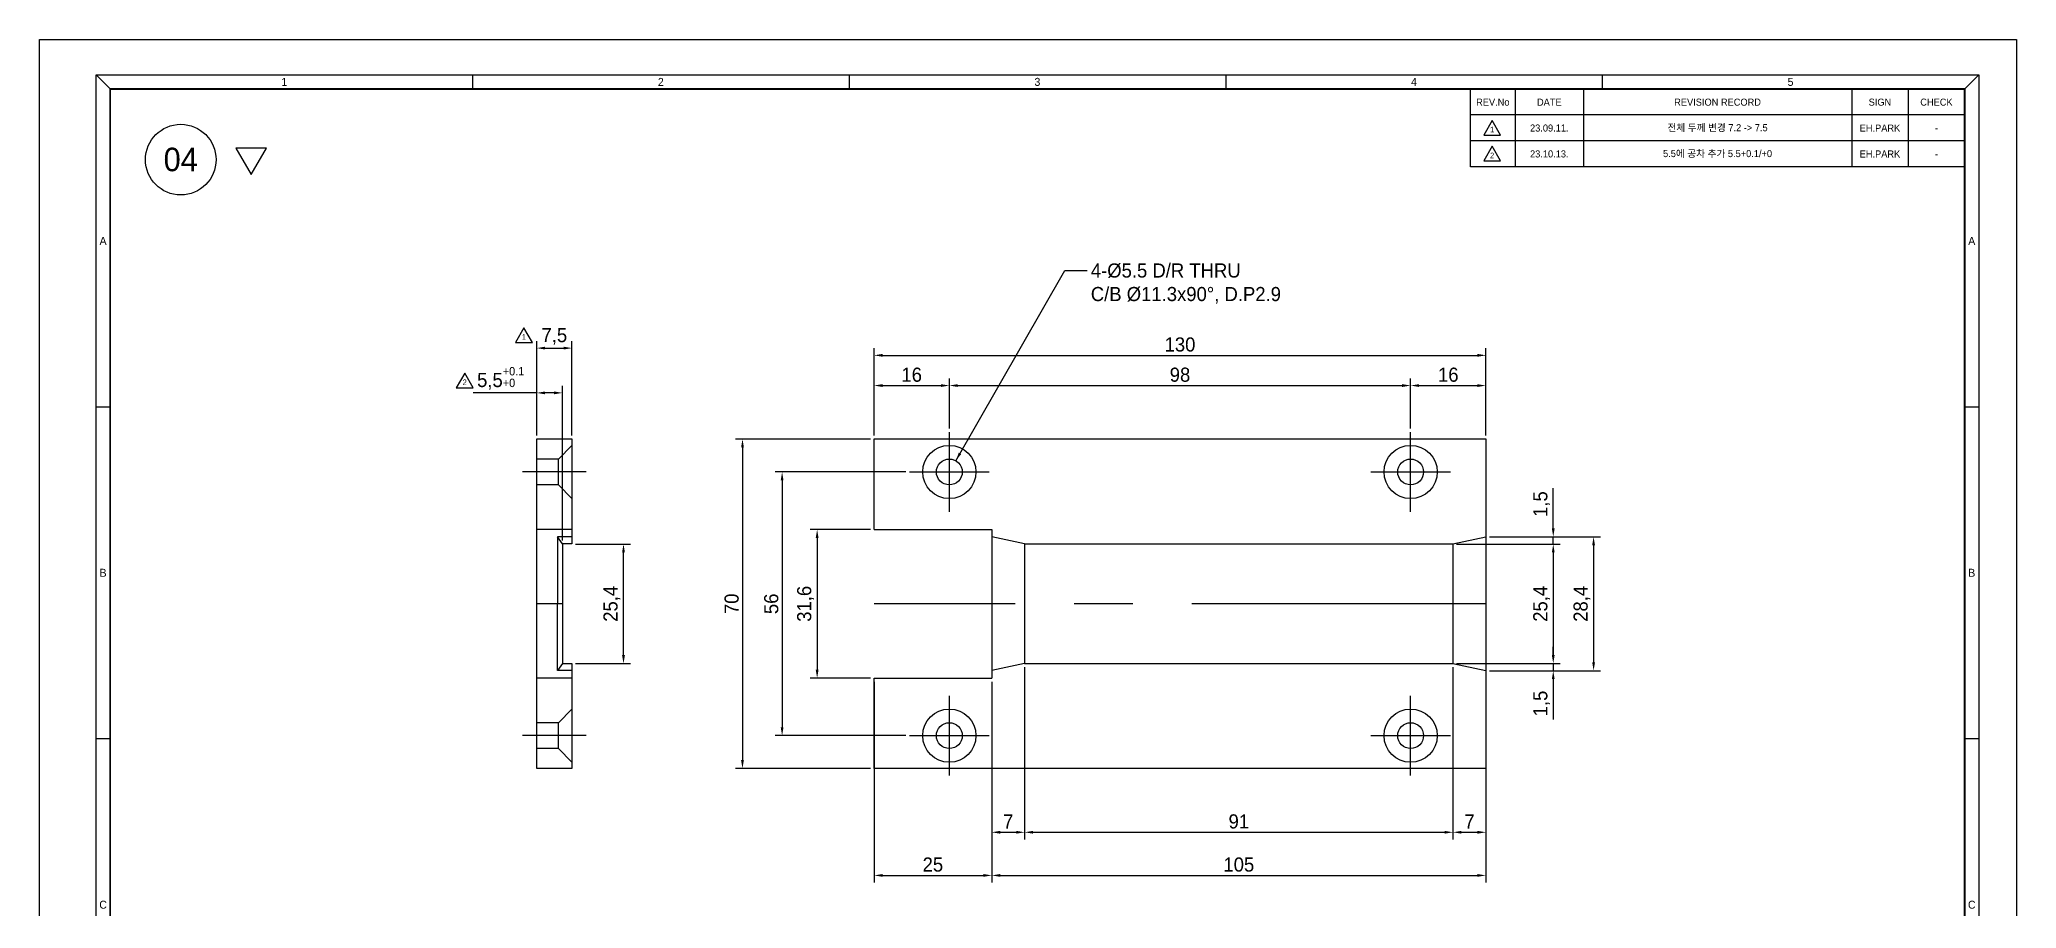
# Model space of a CAD drawing. Header units: inches. Extents: x 0 to 23821, y 0 to 11279.
# Drawn here: x 18864 to 19284, y 2031.6 to 2216.1 of the extents above; entities that cross this region are included whole.
import ezdxf
from ezdxf.enums import TextEntityAlignment as Align

# ---------------------------------------------------------------- set-up
doc = ezdxf.new("R2010")
doc.units = ezdxf.units.IN
doc.header["$LTSCALE"] = 10
doc.header["$MEASUREMENT"] = 0
for name, pattern in [('CENTER', [2, 1.25, -0.25, 0.25, -0.25]), ('HIDDEN', [0.375, 0.25, -0.125]), ('PHANTOM', [2.5, 1.25, -0.25, 0.25, -0.25, 0.25, -0.25])]:
    doc.linetypes.add(name, pattern=pattern)
doc.layers.get('Defpoints').update_dxf_attribs({"color": 8})
for name, color, linetype in [('11', 1, 'CENTER'), ('22', 2, 'HIDDEN'), ('66', 6, 'PHANTOM'), ('CENTER LINE', 1, 'CENTER'), ('HIDDEN LINE', 4, 'HIDDEN'), ('T', 3, 'Continuous'), ('THIN LINE', 3, 'Continuous')]:
    doc.layers.add(name, color=color, linetype=linetype)
doc.styles.add('SCI', font='')
doc.styles.get('SCI').set_extended_font_data('Gulim')
doc.dimstyles.new('SCH', dxfattribs={"dimtxt": 2.5, "dimasz": 2, "dimexe": 1.25, "dimexo": 0.625, "dimtad": 1, "dimdec": 8, "dimtxsty": 'SCI', "dimcen": 2.5, "dimclrd": 4, "dimclre": 4, "dimclrt": 7, "dimadec": 8, "dimazin": 2, "dimtfac": 1, "dimtdec": 8, "dimtmove": 0, "dimatfit": 3, "dimfxl": 1, "dimarcsym": 0})

# ---------------------------------------------------------------- blocks, each defined once
blk = doc.blocks.new('A$C5b8731fd')
for p, q in [((0, 0), (-2.25, -3.9)), ((2.25, -3.9), (0, 0)), ((-2.25, -3.9), (2.25, -3.9))]:
    blk.add_line(p, q)
blk = doc.blocks.new('*U568')
at = {"color": 2}
blk.add_lwpolyline([(0, 0), (1.5, 2.6), (-1.5, 2.6)], close=True, dxfattribs=at)
blk = doc.blocks.new('SECHANG TITLE')
h = blk.add_hatch(color=162)
h.dxf.hatch_style = 1
h.paths.add_polyline_path([(6.08, -25.11), (4.21, -25.11), (4.21, -27.9), (7.94, -27.9)])
h.paths.add_polyline_path([(12.06, -25.11), (10.19, -25.11), (8.33, -27.9), (12.06, -27.9)])
h.paths.add_polyline_path([(12.06, -28.1), (4.21, -28.1), (4.21, -30.89), (12.06, -30.89)])
at = {"color": 3}
for p, q in [((125, 0), (125, -33.6)), ((0, -5.6), (125, -5.6)), ((0, -33.6), (0, -5.6)), ((5.5, -11.2), (5.5, -5.6)), ((44.5, -22.4), (44.5, -5.6)), ((75.5, -11.2), (75.5, -5.6)), ((81, -11.2), (81, -5.6)), ((97.5, -11.2), (97.5, -5.6)), ((0, -11.2), (125, -11.2)), ((23.5, -11.2), (23.5, -22.4)), ((34, -22.4), (34, -11.2)), ((55, -33.6), (55, -11.2)), ((68, -33.6), (68, -11.2)), ((23.5, -16.8), (0, -16.8)), ((23.5, -14.2), (55, -14.2)), ((55, -16.8), (125, -16.8)), ((113.5, -33.6), (113.5, -16.8)), ((118.5, -22.4), (125, -16.8)), ((118.5, -33.6), (118.5, -16.8)), ((23.5, -18.3), (55, -18.3)), ((0, -22.4), (125, -22.4)), ((118.5, -28), (125, -22.4)), ((55, -28), (125, -28)), ((0, -33.6), (125, -33.6))]:
    blk.add_line(p, q, dxfattribs=at)
for p, q in [((4, -28), (4, -24.9)), ((4, -24.9), (6.19, -24.9)), ((4.21, -27.9), (4.21, -25.11)), ((4.21, -25.11), (6.08, -25.11)), ((6.08, -25.11), (7.94, -27.9)), ((6.19, -24.9), (8.13, -27.81)), ((10.08, -24.9), (8.13, -27.81)), ((10.19, -25.11), (8.33, -27.9)), ((10.08, -24.9), (12.27, -24.9)), ((10.19, -25.11), (12.06, -25.11)), ((12.06, -25.11), (12.06, -27.9)), ((12.27, -24.9), (12.27, -28)), ((4, -28), (4, -31.1)), ((7.94, -27.9), (4.21, -27.9)), ((12.06, -28.1), (4.21, -28.1)), ((4.21, -28.1), (4.21, -30.89)), ((12.06, -27.9), (8.33, -27.9)), ((12.06, -30.89), (12.06, -28.1)), ((12.27, -31.1), (12.27, -28)), ((4, -31.1), (12.27, -31.1)), ((4.21, -30.89), (12.06, -30.89))]:
    blk.add_line(p, q)
at = {"attachment_point": 5, "style": 'SCI'}
for s, insert, char_height, width in [('ITEM', (2.75, -8.4), 1.5, 5.5), ('DESCRIPTION', (25, -8.4), 1.5, 39), ('SPECIFICATION', (60, -8.4), 1.5, 31), ("Q'TY", (78.25, -8.4), 1.5, 5.5), ('MATERIAL', (89.25, -8.4), 1.5, 16.5), ('FINISH / REMARK', (111.25, -8.4), 1.5, 27.5), (' CUSTOMER', (11.75, -12.6), 1, 23.5), ('DESIGN', (28.75, -12.7), 1, 10.5), ('CHECK', (39.25, -12.7), 1, 10.5), ('APPROVE', (49.75, -12.7), 1, 10.5), ('TITLE', (61.5, -14), 1.5, 13), (' PROJECT No.', (11.75, -18.2), 1, 23.5), ('SUB SCRIPE', (61.5, -19.6), 1.5, 13), (' PAGE', (116, -19.6), 1, 5), ('{\\fGulim|b1|i0|c129|p50;\\T1.45;세창 인터내쇼날(주)}', (33.63, -26.75), 2.5, 38.7333), ('DWG No.', (61.5, -25.2), 1.5, 13), ('SCALE', (116, -25.2), 1, 5), ('{\\fGulim|b1|i0|c129|p50;\\T1.05;SECHANG INTERNATIONAL CO., LTD.}', (33.63, -29.85), 1.5, 38.7333), ('REF No.', (61.5, -30.8), 1.5, 13), ('REV', (116, -30.8), 1, 5)]:
    blk.add_mtext(s, dxfattribs=dict(at, insert=insert, char_height=char_height, width=width))
blk = doc.blocks.new('SECHANG REV')
at = {"color": 7}
blk.add_line((-52.5, 0), (-52.5, 5.5), dxfattribs=at)
at = {"color": 3}
for p, q in [((-43, 5.5), (-43, 0)), ((-28.5, 5.5), (-28.5, 0)), ((28.5, 5.5), (28.5, 0)), ((40.5, 5.5), (40.5, 0)), ((52.5, 5.5), (52.5, 0))]:
    blk.add_line(p, q, dxfattribs=at)
blk.add_line((52.5, 0), (-52.5, 0))
blk = doc.blocks.new('SECHANG A3')
at = {"color": 2}
for p, q in [((-198, 289.5), (-195, 286.5)), ((-118, 289.5), (-118, 286.5)), ((-38, 289.5), (-38, 286.5)), ((42, 289.5), (42, 286.5)), ((122, 289.5), (122, 286.5)), ((202, 289.5), (199, 286.5)), ((-195, 10.5), (-198, 7.5)), ((-118, 10.5), (-118, 7.5)), ((-38, 10.5), (-38, 7.5)), ((42, 10.5), (42, 7.5)), ((122, 10.5), (122, 7.5)), ((199, 10.5), (202, 7.5))]:
    blk.add_line(p, q, dxfattribs=at)
at = {"color": 3}
blk.add_line((94, 286.5), (199, 286.5), dxfattribs=at)
for p, q in [((-198, 219), (-195, 219)), ((199, 219), (202, 219)), ((-195, 148.5), (-198, 148.5)), ((202, 148.5), (199, 148.5)), ((-195, 78), (-198, 78)), ((202, 78), (199, 78)), ((202, 15.5), (205, 15.5))]:
    blk.add_line(p, q)
at = {"color": 1}
blk.add_lwpolyline([(-210, 297), (210, 297), (210, 0), (-210, 0)], close=True, dxfattribs=at)
at = {"color": 2}
blk.add_lwpolyline([(-198, 289.5), (202, 289.5), (202, 7.5), (-198, 7.5)], close=True, dxfattribs=at)
at = {"const_width": 0.4}
blk.add_lwpolyline([(-195, 286.5), (199, 286.5), (199, 10.5), (-195, 10.5)], close=True, dxfattribs=at)
at = {"layer": '11', "ltscale": 5}
blk.add_line((202, 11.5), (205, 11.5), dxfattribs=at)
at = {"layer": '22', "ltscale": 5}
blk.add_line((202, 13.5), (205, 13.5), dxfattribs=at)
at = {"layer": '66', "ltscale": 3}
blk.add_line((202, 9.5), (205, 9.5), dxfattribs=at)
at = {"layer": 'T'}
blk.add_line((202, 7.5), (205, 7.5), dxfattribs=at)
for name, p in [('SECHANG REV', (146.5, 281)), ('SECHANG TITLE', (74, 44.1))]:
    blk.add_blockref(name, p)
at = {"linetype": 'Continuous', "style": 'SCI'}
blk.add_text('PLOT DATE : 2023/5/31/ 3:50 오후', height=1.92, dxfattribs=at).set_placement((201.86, 4.16), align=Align.RIGHT)
at = {"color": 2, "style": 'SCI'}
for s, insert, char_height, width, attachment_point in [('1', (-158, 288), 1.7, 80, 5), ('2', (-78, 288), 1.7, 80, 5), ('3', (2, 288), 1.7, 80, 5), ('4', (82, 288), 1.7, 80, 5), ('5', (162, 288), 1.7, 80, 5), ('A', (-196.5, 254.25), 1.7, 3, 5), ('A', (200.5, 254.25), 1.7, 3, 5), ('B', (-196.5, 183.75), 1.7, 3, 5), ('B', (200.5, 183.75), 1.7, 3, 5), ('C', (-196.5, 113.25), 1.7, 3, 5), ('C', (200.5, 113.25), 1.7, 3, 5), ('D', (-196.5, 42.75), 1.7, 3, 5), ('D', (200.5, 42.75), 1.7, 3, 5), ('1. 일반 기계 가공 공차 : ±0.1\\P2. 지정하지 않은 C0.5\\P3. 지정하지 않은 R0.5', (14.98, 27.07), 3, 83.5818, 4), ('TIMING BELT CONVEYOR', (164.75, 30.1), 1.7, 45.5, 5), ('2025.04.03', (102.75, 23.75), 1.5, 10.5, 5), ('\\pi1.42726;1', (195.75, 23.1), 1.5, 3.25, 4), ('1', (-158, 9), 1.7, 80, 5), ('2', (-78, 9), 1.7, 80, 5), ('3', (2, 9), 1.7, 80, 5), ('4', (82, 9), 1.7, 80, 5), ('5', (162, 9), 1.7, 80, 5)]:
    blk.add_mtext(s, dxfattribs=dict(at, insert=insert, char_height=char_height, width=width, attachment_point=attachment_point))
at = {"char_height": 1.5, "attachment_point": 5, "style": 'SCI'}
for s, insert, width in [('REV.No', (98.75, 283.7), 9.5), ('DATE', (110.75, 283.7), 14.5), ('REVISION RECORD', (146.5, 283.7), 57), ('SIGN', (181, 283.7), 12), ('CHECK', (193, 283.7), 12)]:
    blk.add_mtext(s, dxfattribs=dict(at, insert=insert, width=width))
at = {"color": 3, "insert": (-198, 5), "char_height": 1.5, "width": 400.0238, "attachment_point": 4, "style": 'SCI'}
blk.add_mtext('{\\fArial|b0|i1|c0|p34;THIS DRAWING CONTAINS CONFIDENTIAL INFORMATION PROPRIETARY TO SECHANG INTERNATIONAL Co., Ltd.   IT MUST NOT BE REPRODUCED OR DISCLOSED TO OTHERS OR USED IN  ANY OTHER WAY IN WHOLE OR PART EXCEPT AN AUTHORIZED IN WRITING BY SECHANG INTERNATIONAL Co., Ltd.  }', dxfattribs=at)
blk = doc.blocks.new('MDCSM5', base_point=(1500.64, -238.95))
at = {"color": 7, "linetype": 'Continuous'}
for radius in [5.65, 2.75]:
    blk.add_circle((1500.64, -238.95), radius, dxfattribs=at)
at = {"layer": 'CENTER LINE', "ltscale": 2.5425}
for p, q in [((1500.64, -247.43), (1500.64, -230.48)), ((1492.16, -238.95), (1509.11, -238.95))]:
    blk.add_line(p, q, dxfattribs=at)
blk = doc.blocks.new('V1A$C1EC0666B')
for p, q in [((-32, 15.8), (-7, 15.8)), ((-7, 15.8), (-7, -15.8)), ((0, 12.7), (-7, 14.2)), ((0, 12.7), (91, 12.7)), ((0, 12.7), (0, -12.7)), ((91, 12.7), (98, 14.2)), ((91, 12.7), (91, -12.7)), ((-32, -15.8), (-7, -15.8)), ((0, -12.7), (-7, -14.2)), ((0, -12.7), (91, -12.7)), ((91, -12.7), (98, -14.2))]:
    blk.add_line(p, q)
blk.add_lwpolyline([(-32, 15.8), (-32, 35), (98, 35), (98, -35), (-32, -35), (-32, -15.8)])
at = {"layer": 'CENTER LINE', "ltscale": 5}
blk.add_line((98, 0), (-32, 0), dxfattribs=at)
for p in [(-16, 28), (82, 28), (-16, -28), (82, -28)]:
    blk.add_blockref('MDCSM5', p)
blk = doc.blocks.new('*D844')
at = {"color": 4, "lineweight": -2, "transparency": 16777216}
for p, q in [((19048.06, 2124.28), (19020.26, 2124.28)), ((19021.76, 2122.48), (19021.76, 2070.08)), ((19048.06, 2068.28), (19020.26, 2068.28))]:
    blk.add_line(p, q, dxfattribs=at)
at = {"color": 4, "transparency": 16777216}
for points in [[(19021.46, 2122.48), (19022.06, 2122.48), (19021.76, 2124.28)], [(19021.46, 2070.08), (19022.06, 2070.08), (19021.76, 2068.28)]]:
    blk.add_solid(points, dxfattribs=at)
at = {"layer": 'Defpoints', "color": 0, "transparency": 16777216}
for p in [(19048.81, 2124.28), (19021.76, 2068.28), (19048.81, 2068.28)]:
    blk.add_point(p, dxfattribs=at)
at = {"color": 7, "transparency": 16777216, "insert": (19019.47, 2096.28), "char_height": 3, "attachment_point": 5, "rotation": 90, "style": 'SCI'}
blk.add_mtext('56', dxfattribs=at)
blk = doc.blocks.new('*D845')
at = {"color": 4, "lineweight": -2, "transparency": 16777216}
for p, q in [((19040.54, 2112.08), (19027.7, 2112.08)), ((19029.2, 2110.28), (19029.2, 2082.28)), ((19040.54, 2080.48), (19027.7, 2080.48))]:
    blk.add_line(p, q, dxfattribs=at)
at = {"color": 4, "transparency": 16777216}
for points in [[(19028.9, 2110.28), (19029.5, 2110.28), (19029.2, 2112.08)], [(19028.9, 2082.28), (19029.5, 2082.28), (19029.2, 2080.48)]]:
    blk.add_solid(points, dxfattribs=at)
at = {"layer": 'Defpoints', "color": 0, "transparency": 16777216}
for p in [(19041.29, 2112.08), (19029.2, 2080.48), (19041.29, 2080.48)]:
    blk.add_point(p, dxfattribs=at)
at = {"color": 7, "transparency": 16777216, "insert": (19026.73, 2096.28), "char_height": 3, "attachment_point": 5, "rotation": 90, "style": 'SCI'}
blk.add_mtext('31,6', dxfattribs=at)
blk = doc.blocks.new('*D846')
at = {"color": 4, "lineweight": -2, "transparency": 16777216}
for p, q in [((19040.54, 2131.28), (19011.84, 2131.28)), ((19013.34, 2129.48), (19013.34, 2063.08)), ((19040.54, 2061.28), (19011.84, 2061.28))]:
    blk.add_line(p, q, dxfattribs=at)
at = {"color": 4, "transparency": 16777216}
for points in [[(19013.04, 2129.48), (19013.64, 2129.48), (19013.34, 2131.28)], [(19013.04, 2063.08), (19013.64, 2063.08), (19013.34, 2061.28)]]:
    blk.add_solid(points, dxfattribs=at)
at = {"layer": 'Defpoints', "color": 0, "transparency": 16777216}
for p in [(19041.29, 2131.28), (19013.34, 2061.28), (19041.29, 2061.28)]:
    blk.add_point(p, dxfattribs=at)
at = {"color": 7, "transparency": 16777216, "insert": (19011.05, 2096.28), "char_height": 3, "attachment_point": 5, "rotation": 90, "style": 'SCI'}
blk.add_mtext('70', dxfattribs=at)
blk = doc.blocks.new('*D847')
at = {"color": 4, "lineweight": -2, "transparency": 16777216}
for p, q in [((19041.29, 2079.73), (19041.29, 2037.1)), ((19066.29, 2079.73), (19066.29, 2037.1)), ((19043.09, 2038.6), (19064.49, 2038.6))]:
    blk.add_line(p, q, dxfattribs=at)
at = {"color": 4, "transparency": 16777216}
for points in [[(19043.09, 2038.9), (19043.09, 2038.3), (19041.29, 2038.6)], [(19064.49, 2038.9), (19064.49, 2038.3), (19066.29, 2038.6)]]:
    blk.add_solid(points, dxfattribs=at)
at = {"layer": 'Defpoints', "color": 0, "transparency": 16777216}
for p in [(19041.29, 2080.48), (19066.29, 2080.48), (19066.29, 2038.6)]:
    blk.add_point(p, dxfattribs=at)
at = {"color": 7, "transparency": 16777216, "insert": (19053.79, 2040.89), "char_height": 3, "attachment_point": 5, "style": 'SCI'}
blk.add_mtext('25', dxfattribs=at)
blk = doc.blocks.new('*D848')
at = {"color": 4, "lineweight": -2, "transparency": 16777216}
for p, q in [((19066.29, 2079.73), (19066.29, 2037.1)), ((19171.29, 2060.53), (19171.29, 2037.1)), ((19068.09, 2038.6), (19169.49, 2038.6))]:
    blk.add_line(p, q, dxfattribs=at)
at = {"color": 4, "transparency": 16777216}
for points in [[(19068.09, 2038.9), (19068.09, 2038.3), (19066.29, 2038.6)], [(19169.49, 2038.9), (19169.49, 2038.3), (19171.29, 2038.6)]]:
    blk.add_solid(points, dxfattribs=at)
at = {"layer": 'Defpoints', "color": 0, "transparency": 16777216}
for p in [(19066.29, 2080.48), (19171.29, 2061.28), (19171.29, 2038.6)]:
    blk.add_point(p, dxfattribs=at)
at = {"color": 7, "transparency": 16777216, "insert": (19118.79, 2040.89), "char_height": 3, "attachment_point": 5, "style": 'SCI'}
blk.add_mtext('105', dxfattribs=at)
blk = doc.blocks.new('*D849')
at = {"color": 4, "lineweight": -2, "transparency": 16777216}
for p, q in [((19066.29, 2079.73), (19066.29, 2046.26)), ((19073.29, 2082.83), (19073.29, 2046.26)), ((19068.09, 2047.76), (19071.49, 2047.76))]:
    blk.add_line(p, q, dxfattribs=at)
at = {"color": 4, "transparency": 16777216}
for points in [[(19068.09, 2048.06), (19068.09, 2047.46), (19066.29, 2047.76)], [(19071.49, 2048.06), (19071.49, 2047.46), (19073.29, 2047.76)]]:
    blk.add_solid(points, dxfattribs=at)
at = {"layer": 'Defpoints', "color": 0, "transparency": 16777216}
for p in [(19073.29, 2083.58), (19066.29, 2080.48), (19073.29, 2047.76)]:
    blk.add_point(p, dxfattribs=at)
at = {"color": 7, "transparency": 16777216, "insert": (19069.79, 2050.05), "char_height": 3, "attachment_point": 5, "style": 'SCI'}
blk.add_mtext('7', dxfattribs=at)
blk = doc.blocks.new('*D850')
at = {"color": 4, "lineweight": -2, "transparency": 16777216}
for p, q in [((19073.29, 2082.83), (19073.29, 2046.26)), ((19164.29, 2082.83), (19164.29, 2046.26)), ((19075.09, 2047.76), (19162.49, 2047.76))]:
    blk.add_line(p, q, dxfattribs=at)
at = {"color": 4, "transparency": 16777216}
for points in [[(19075.09, 2048.06), (19075.09, 2047.46), (19073.29, 2047.76)], [(19162.49, 2048.06), (19162.49, 2047.46), (19164.29, 2047.76)]]:
    blk.add_solid(points, dxfattribs=at)
at = {"layer": 'Defpoints', "color": 0, "transparency": 16777216}
for p in [(19073.29, 2083.58), (19164.29, 2083.58), (19164.29, 2047.76)]:
    blk.add_point(p, dxfattribs=at)
at = {"color": 7, "transparency": 16777216, "insert": (19118.79, 2050.05), "char_height": 3, "attachment_point": 5, "style": 'SCI'}
blk.add_mtext('91', dxfattribs=at)
blk = doc.blocks.new('*D851')
at = {"color": 4, "lineweight": -2, "transparency": 16777216}
for p, q in [((19164.29, 2082.83), (19164.29, 2046.26)), ((19171.29, 2081.33), (19171.29, 2046.26)), ((19166.09, 2047.76), (19169.49, 2047.76))]:
    blk.add_line(p, q, dxfattribs=at)
at = {"color": 4, "transparency": 16777216}
for points in [[(19166.09, 2048.06), (19166.09, 2047.46), (19164.29, 2047.76)], [(19169.49, 2048.06), (19169.49, 2047.46), (19171.29, 2047.76)]]:
    blk.add_solid(points, dxfattribs=at)
at = {"layer": 'Defpoints', "color": 0, "transparency": 16777216}
for p in [(19164.29, 2083.58), (19171.29, 2082.08), (19171.29, 2047.76)]:
    blk.add_point(p, dxfattribs=at)
at = {"color": 7, "transparency": 16777216, "insert": (19167.79, 2050.05), "char_height": 3, "attachment_point": 5, "style": 'SCI'}
blk.add_mtext('7', dxfattribs=at)
blk = doc.blocks.new('*D852')
at = {"color": 4, "lineweight": -2, "transparency": 16777216}
for p, q in [((19165.04, 2108.98), (19187.09, 2108.98)), ((19185.59, 2107.18), (19185.59, 2085.38)), ((19165.04, 2083.58), (19187.09, 2083.58))]:
    blk.add_line(p, q, dxfattribs=at)
at = {"color": 4, "transparency": 16777216}
for points in [[(19185.29, 2107.18), (19185.89, 2107.18), (19185.59, 2108.98)], [(19185.29, 2085.38), (19185.89, 2085.38), (19185.59, 2083.58)]]:
    blk.add_solid(points, dxfattribs=at)
at = {"layer": 'Defpoints', "color": 0, "transparency": 16777216}
for p in [(19164.29, 2108.98), (19164.29, 2083.58), (19185.59, 2083.58)]:
    blk.add_point(p, dxfattribs=at)
at = {"color": 7, "transparency": 16777216, "insert": (19183.12, 2096.28), "char_height": 3, "attachment_point": 5, "rotation": 90, "style": 'SCI'}
blk.add_mtext('25,4', dxfattribs=at)
blk = doc.blocks.new('*D853')
at = {"color": 4, "lineweight": -2, "transparency": 16777216}
for p, q in [((19172.04, 2110.48), (19195.66, 2110.48)), ((19194.16, 2108.68), (19194.16, 2083.88)), ((19172.04, 2082.08), (19195.66, 2082.08))]:
    blk.add_line(p, q, dxfattribs=at)
at = {"color": 4, "transparency": 16777216}
for points in [[(19193.86, 2108.68), (19194.46, 2108.68), (19194.16, 2110.48)], [(19193.86, 2083.88), (19194.46, 2083.88), (19194.16, 2082.08)]]:
    blk.add_solid(points, dxfattribs=at)
at = {"layer": 'Defpoints', "color": 0, "transparency": 16777216}
for p in [(19171.29, 2110.48), (19171.29, 2082.08), (19194.16, 2082.08)]:
    blk.add_point(p, dxfattribs=at)
at = {"color": 7, "transparency": 16777216, "insert": (19191.68, 2096.28), "char_height": 3, "attachment_point": 5, "rotation": 90, "style": 'SCI'}
blk.add_mtext('28,4', dxfattribs=at)
blk = doc.blocks.new('*D854')
at = {"color": 4, "lineweight": -2, "transparency": 16777216}
for p, q in [((19185.59, 2112.28), (19185.59, 2120.83)), ((19165.04, 2108.98), (19187.09, 2108.98)), ((19172.04, 2110.48), (19187.09, 2110.48)), ((19185.59, 2108.98), (19185.59, 2110.48)), ((19185.59, 2107.18), (19185.59, 2105.38))]:
    blk.add_line(p, q, dxfattribs=at)
at = {"color": 4, "transparency": 16777216}
for points in [[(19185.29, 2112.28), (19185.89, 2112.28), (19185.59, 2110.48)], [(19185.29, 2107.18), (19185.89, 2107.18), (19185.59, 2108.98)]]:
    blk.add_solid(points, dxfattribs=at)
at = {"layer": 'Defpoints', "color": 0, "transparency": 16777216}
for p in [(19164.29, 2108.98), (19171.29, 2110.48), (19185.59, 2110.48)]:
    blk.add_point(p, dxfattribs=at)
at = {"color": 7, "transparency": 16777216, "insert": (19183.12, 2117.46), "char_height": 3, "attachment_point": 5, "rotation": 90, "style": 'SCI'}
blk.add_mtext('1,5', dxfattribs=at)
blk = doc.blocks.new('*D855')
at = {"color": 4, "lineweight": -2, "transparency": 16777216}
for p, q in [((19165.04, 2083.58), (19187.09, 2083.58)), ((19185.59, 2085.38), (19185.59, 2087.18)), ((19185.59, 2083.58), (19185.59, 2082.08)), ((19172.04, 2082.08), (19187.09, 2082.08)), ((19185.59, 2080.28), (19185.59, 2071.74))]:
    blk.add_line(p, q, dxfattribs=at)
at = {"color": 4, "transparency": 16777216}
for points in [[(19185.29, 2085.38), (19185.89, 2085.38), (19185.59, 2083.58)], [(19185.29, 2080.28), (19185.89, 2080.28), (19185.59, 2082.08)]]:
    blk.add_solid(points, dxfattribs=at)
at = {"layer": 'Defpoints', "color": 0, "transparency": 16777216}
for p in [(19164.29, 2083.58), (19171.29, 2082.08), (19185.59, 2082.08)]:
    blk.add_point(p, dxfattribs=at)
at = {"color": 7, "transparency": 16777216, "insert": (19183.12, 2075.11), "char_height": 3, "attachment_point": 5, "rotation": 90, "style": 'SCI'}
blk.add_mtext('1,5', dxfattribs=at)
blk = doc.blocks.new('*D856')
at = {"color": 4, "lineweight": -2, "transparency": 16777216}
for p, q in [((19041.29, 2132.03), (19041.29, 2144.13)), ((19043.09, 2142.63), (19055.49, 2142.63)), ((19057.29, 2133.51), (19057.29, 2144.13))]:
    blk.add_line(p, q, dxfattribs=at)
at = {"color": 4, "transparency": 16777216}
for points in [[(19043.09, 2142.93), (19043.09, 2142.33), (19041.29, 2142.63)], [(19055.49, 2142.93), (19055.49, 2142.33), (19057.29, 2142.63)]]:
    blk.add_solid(points, dxfattribs=at)
at = {"layer": 'Defpoints', "color": 0, "transparency": 16777216}
for p in [(19057.29, 2142.63), (19041.29, 2131.28), (19057.29, 2132.76)]:
    blk.add_point(p, dxfattribs=at)
at = {"color": 7, "transparency": 16777216, "insert": (19049.29, 2144.92), "char_height": 3, "attachment_point": 5, "style": 'SCI'}
blk.add_mtext('16', dxfattribs=at)
blk = doc.blocks.new('*D857')
at = {"color": 4, "lineweight": -2, "transparency": 16777216}
for p, q in [((19057.29, 2133.51), (19057.29, 2144.13)), ((19059.09, 2142.63), (19153.49, 2142.63)), ((19155.29, 2133.51), (19155.29, 2144.13))]:
    blk.add_line(p, q, dxfattribs=at)
at = {"color": 4, "transparency": 16777216}
for points in [[(19059.09, 2142.93), (19059.09, 2142.33), (19057.29, 2142.63)], [(19153.49, 2142.93), (19153.49, 2142.33), (19155.29, 2142.63)]]:
    blk.add_solid(points, dxfattribs=at)
at = {"layer": 'Defpoints', "color": 0, "transparency": 16777216}
for p in [(19155.29, 2142.63), (19057.29, 2132.76), (19155.29, 2132.76)]:
    blk.add_point(p, dxfattribs=at)
at = {"color": 7, "transparency": 16777216, "insert": (19106.29, 2144.92), "char_height": 3, "attachment_point": 5, "style": 'SCI'}
blk.add_mtext('98', dxfattribs=at)
blk = doc.blocks.new('*D858')
at = {"color": 4, "lineweight": -2, "transparency": 16777216}
for p, q in [((19155.29, 2133.51), (19155.29, 2144.13)), ((19157.09, 2142.63), (19169.49, 2142.63)), ((19171.29, 2132.03), (19171.29, 2144.13))]:
    blk.add_line(p, q, dxfattribs=at)
at = {"color": 4, "transparency": 16777216}
for points in [[(19157.09, 2142.93), (19157.09, 2142.33), (19155.29, 2142.63)], [(19169.49, 2142.93), (19169.49, 2142.33), (19171.29, 2142.63)]]:
    blk.add_solid(points, dxfattribs=at)
at = {"layer": 'Defpoints', "color": 0, "transparency": 16777216}
for p in [(19171.29, 2142.63), (19155.29, 2132.76), (19171.29, 2131.28)]:
    blk.add_point(p, dxfattribs=at)
at = {"color": 7, "transparency": 16777216, "insert": (19163.29, 2144.92), "char_height": 3, "attachment_point": 5, "style": 'SCI'}
blk.add_mtext('16', dxfattribs=at)
blk = doc.blocks.new('*D859')
at = {"color": 4, "lineweight": -2, "transparency": 16777216}
for p, q in [((19041.29, 2132.03), (19041.29, 2150.55)), ((19171.29, 2132.03), (19171.29, 2150.55)), ((19043.09, 2149.05), (19169.49, 2149.05))]:
    blk.add_line(p, q, dxfattribs=at)
at = {"color": 4, "transparency": 16777216}
for points in [[(19043.09, 2149.35), (19043.09, 2148.75), (19041.29, 2149.05)], [(19169.49, 2149.35), (19169.49, 2148.75), (19171.29, 2149.05)]]:
    blk.add_solid(points, dxfattribs=at)
at = {"layer": 'Defpoints', "color": 0, "transparency": 16777216}
for p in [(19171.29, 2149.05), (19041.29, 2131.28), (19171.29, 2131.28)]:
    blk.add_point(p, dxfattribs=at)
at = {"color": 7, "transparency": 16777216, "insert": (19106.29, 2151.34), "char_height": 3, "attachment_point": 5, "style": 'SCI'}
blk.add_mtext('130', dxfattribs=at)
blk = doc.blocks.new('*D685')
at = {"color": 4, "lineweight": -2, "transparency": 16777216}
for p, q in [((18977.87, 2108.98), (18989.56, 2108.98)), ((18988.06, 2085.38), (18988.06, 2107.18)), ((18977.87, 2083.58), (18989.56, 2083.58))]:
    blk.add_line(p, q, dxfattribs=at)
at = {"color": 4, "transparency": 16777216}
for points in [[(18987.76, 2107.18), (18988.36, 2107.18), (18988.06, 2108.98)], [(18987.76, 2085.38), (18988.36, 2085.38), (18988.06, 2083.58)]]:
    blk.add_solid(points, dxfattribs=at)
at = {"layer": 'Defpoints', "color": 0, "transparency": 16777216}
for p in [(18977.12, 2108.98), (18988.06, 2108.98), (18977.12, 2083.58)]:
    blk.add_point(p, dxfattribs=at)
at = {"color": 7, "transparency": 16777216, "insert": (18985.58, 2096.28), "char_height": 3, "attachment_point": 5, "rotation": 90, "style": 'SCI'}
blk.add_mtext('25,4', dxfattribs=at)
blk = doc.blocks.new('*D686')
at = {"color": 4, "lineweight": -2, "transparency": 16777216}
for p, q in [((18969.62, 2132.03), (18969.62, 2142.58)), ((18975.12, 2109.73), (18975.12, 2142.58)), ((18969.62, 2141.08), (18956.12, 2141.08)), ((18973.32, 2141.08), (18971.42, 2141.08))]:
    blk.add_line(p, q, dxfattribs=at)
at = {"color": 4, "transparency": 16777216}
for points in [[(18971.42, 2141.38), (18971.42, 2140.78), (18969.62, 2141.08)], [(18973.32, 2141.38), (18973.32, 2140.78), (18975.12, 2141.08)]]:
    blk.add_solid(points, dxfattribs=at)
at = {"layer": 'Defpoints', "color": 0, "transparency": 16777216}
for p in [(18969.62, 2141.08), (18969.62, 2131.28), (18975.12, 2108.98)]:
    blk.add_point(p, dxfattribs=at)
at = {"color": 7, "transparency": 16777216, "insert": (18961.97, 2144.16), "char_height": 3, "attachment_point": 5, "style": 'SCI'}
blk.add_mtext('5,5{\\H0.59x;\\S+0.1^ +0;}', dxfattribs=at)
blk = doc.blocks.new('*D687')
at = {"color": 4, "lineweight": -2, "transparency": 16777216}
for p, q in [((18969.62, 2132.03), (18969.62, 2152.09)), ((18971.42, 2150.59), (18975.32, 2150.59)), ((18977.12, 2132.03), (18977.12, 2152.09))]:
    blk.add_line(p, q, dxfattribs=at)
at = {"color": 4, "transparency": 16777216}
for points in [[(18971.42, 2150.89), (18971.42, 2150.29), (18969.62, 2150.59)], [(18975.32, 2150.89), (18975.32, 2150.29), (18977.12, 2150.59)]]:
    blk.add_solid(points, dxfattribs=at)
at = {"layer": 'Defpoints', "color": 0, "transparency": 16777216}
for p in [(18977.12, 2150.59), (18969.62, 2131.28), (18977.12, 2131.28)]:
    blk.add_point(p, dxfattribs=at)
at = {"color": 7, "transparency": 16777216, "insert": (18973.37, 2153.07), "char_height": 3, "attachment_point": 5, "style": 'SCI'}
blk.add_mtext('7,5', dxfattribs=at)
blk = doc.blocks.new('A$C1a0c269b')
for p, q in [((0, -35), (0, 35)), ((0, 35), (7.5, 35)), ((7.5, 35), (7.5, 12.7)), ((7.5, 15.8), (0, 15.8)), ((7.5, 12.7), (5.5, 12.7)), ((5.5, 12.7), (5.5, -12.7)), ((7.5, -15.8), (0, -15.8)), ((5.5, -12.7), (7.5, -12.7)), ((7.5, -12.7), (7.5, -35)), ((7.5, -35), (0, -35))]:
    blk.add_line(p, q)
at = {"layer": 'CENTER LINE', "ltscale": 1.98}
for p, q in [((10.5, 28), (-3, 28)), ((10.5, -28), (-3, -28))]:
    blk.add_line(p, q, dxfattribs=at)
at = {"layer": 'CENTER LINE', "ltscale": 5}
blk.add_line((5.5, 0), (0, 0), dxfattribs=at)
at = {"layer": 'HIDDEN LINE', "ltscale": 3.96}
for p, q in [((7.5, 33.65), (4.6, 30.75)), ((4.6, 30.75), (0, 30.75)), ((4.6, 25.25), (4.6, 30.75)), ((4.6, 25.25), (0, 25.25)), ((7.5, 22.35), (4.6, 25.25)), ((7.5, -22.35), (4.6, -25.25)), ((4.6, -25.25), (0, -25.25)), ((4.6, -30.75), (4.6, -25.25)), ((4.6, -30.75), (0, -30.75)), ((7.5, -33.65), (4.6, -30.75))]:
    blk.add_line(p, q, dxfattribs=at)
at = {"layer": 'THIN LINE'}
for p, q in [((7.5, 14.2), (4.39, 14.2)), ((4.39, 14.2), (4.39, 0)), ((5.5, 12.7), (4.39, 14.2)), ((4.39, -14.2), (4.39, 0)), ((5.5, -12.7), (4.39, -14.2)), ((7.5, -14.2), (4.39, -14.2))]:
    blk.add_line(p, q, dxfattribs=at)

msp = doc.modelspace()

# ---------------------------------------------------------------- linework, layer by layer
msp.add_circle((18894, 2190.61632666), 7.5)

# ---------------------------------------------------------------- block references
for name, p in [('SECHANG A3', (19074, 1919.11632666)), ('SECHANG REV', (19220.5, 2194.61632666)), ('SECHANG REV', (19220.5, 2189.11632666)), ('A$C1a0c269b', (18969.62090918, 2096.28445223)), ('V1A$C1EC0666B', (19073.28719772, 2096.28445223))]:
    msp.add_blockref(name, p)
for name, p, xscale, yscale, zscale in [('A$C5b8731fd', (19172.6090383, 2198.94912677), 0.7999999999999998, 0.7999999999999998, 0.7999999999999998), ('*U568', (18908.94219749, 2187.43838465), 2.16666666666689, 2.16666666666689, 2.16666666666689), ('A$C5b8731fd', (19172.6090383, 2193.44912677), 0.7999999999999998, 0.7999999999999998, 0.7999999999999998), ('A$C5b8731fd', (18966.90284912, 2154.90145346), 0.7999999999999998, 0.7999999999999998, 0.7999999999999998), ('A$C5b8731fd', (18954.31943411, 2145.27048425), 0.7999999999999998, 0.7999999999999998, 0.7999999999999998)]:
    msp.add_blockref(name, p, dxfattribs=dict(xscale=xscale, yscale=yscale, zscale=zscale))

# ---------------------------------------------------------------- texts
at = {"attachment_point": 5, "style": 'SCI'}
for s, insert, char_height, width in [('{\\fGulim|b0|i0|c129|p50;1}', (19172.6090383, 2196.99889738), 1.2, 3.6030894832), ('23.09.11.', (19184.75, 2197.31632666), 1.5, 14.5), ('전체 두께 변경 7.2 -> 7.5', (19220.5, 2197.31632666), 1.5, 57), ('EH.PARK', (19255, 2197.31632666), 1.5, 12), ('-', (19267, 2197.31632666), 1.5, 12), ('23.10.13.', (19184.75, 2191.81632666), 1.5, 14.5), ('5.5에 공차 추가 5.5+0.1/+0', (19220.5, 2191.81632666), 1.5, 57), ('EH.PARK', (19255, 2191.81632666), 1.5, 12), ('2', (19172.6090383, 2191.49889738), 1.2, 3.6030894832), ('-', (19267, 2191.81632666), 1.5, 12), ('{\\fGulim|b0|i0|c129|p50;1}', (18966.90284912, 2152.95122407), 1.2, 3.6030894832), ('2', (18954.31943411, 2143.32025486), 1.2, 3.6030894832)]:
    msp.add_mtext(s, dxfattribs=dict(at, insert=insert, char_height=char_height, width=width))
at = {"color": 2, "insert": (18894, 2190.61632666), "char_height": 5, "width": 15, "attachment_point": 5, "style": 'SCI'}
msp.add_mtext('04', dxfattribs=at)
at = {"color": 7, "insert": (19087.34415575, 2168.57171522), "char_height": 3, "attachment_point": 1, "style": 'SCI'}
msp.add_mtext('4-%%C5.5 D/R THRU\\PC/B %%C11.3x90%%D, D.P2.9', dxfattribs=at)

# ---------------------------------------------------------------- dimensions: what is measured, and where the dimension line sits
at = {"color": 3}
for base, p1, p2, picture, middle in [((18977.1209091821, 2150.5942358183), (18969.6209091821, 2131.2844522292), (18977.1209091821, 2131.2844522292), '*D687', (18973.3709091821, 2153.0659402125)), ((19171.287197718, 2149.0519819886), (19041.287197718, 2131.2844522292), (19171.287197718, 2131.2844522292), '*D859', (19106.287197718, 2151.3439260632)), ((19057.287197718, 2142.6302255202), (19041.287197718, 2131.2844522292), (19057.287197718, 2132.7594522292), '*D856', (19049.287197718, 2144.9221695948)), ((19155.287197718, 2142.6302255202), (19057.287197718, 2132.7594522292), (19155.287197718, 2132.7594522292), '*D857', (19106.287197718, 2144.918174921)), ((19171.287197718, 2142.6302255202), (19155.287197718, 2132.7594522292), (19171.287197718, 2131.2844522292), '*D858', (19163.287197718, 2144.9221695948)), ((19073.287197718, 2047.7615863403), (19066.287197718, 2080.4844522292), (19073.287197718, 2083.5844522292), '*D849', (19069.787197718, 2050.0495357411)), ((19164.287197718, 2047.7615863403), (19073.287197718, 2083.5844522292), (19164.287197718, 2083.5844522292), '*D850', (19118.787197718, 2050.0535304148)), ((19171.287197718, 2047.7615863403), (19164.287197718, 2083.5844522292), (19171.287197718, 2082.0844522292), '*D851', (19167.787197718, 2050.0495357411)), ((19066.287197718, 2038.6029951756), (19041.287197718, 2080.4844522292), (19066.287197718, 2080.4844522292), '*D847', (19053.787197718, 2040.8909445764)), ((19171.287197718, 2038.6029951756), (19066.287197718, 2080.4844522292), (19171.287197718, 2061.2844522292), '*D848', (19118.787197718, 2040.8949392502))]:
    dim = msp.add_linear_dim(base=base, p1=p1, p2=p2, dimstyle='SCH', override={"dimscale": 1.2, "dimasz": 1.5}, dxfattribs=at)
    dim.commit()
    dim.dimension.update_dxf_attribs({"geometry": picture, "text_midpoint": middle})
dim = msp.add_linear_dim(base=(18969.6209091821, 2141.0775277815), p1=(18975.1209091821, 2108.9844522292), p2=(18969.6209091821, 2131.2844522292), text='<>{\\H0.59x;\\S+0.1^ +0;}', dimstyle='SCH', override={"dimscale": 1.2, "dimasz": 1.5}, dxfattribs=at)
dim.commit()
dim.dimension.update_dxf_attribs({"geometry": '*D686', "text_midpoint": (18961.9679930703, 2144.1613693262)})
for base, p1, p2, picture, middle in [((19013.3359304622, 2061.2844522292), (19041.287197718, 2131.2844522292), (19041.287197718, 2061.2844522292), '*D846', (19011.0459837245, 2096.2844522292)), ((19021.7574441897, 2068.2844522292), (19048.812197718, 2124.2844522292), (19048.812197718, 2068.2844522292), '*D844', (19019.4694947889, 2096.2844522292)), ((19185.59292803, 2110.48445223), (19164.28719772, 2108.98445223), (19171.28719772, 2110.48445223), '*D854', (19183.11722896, 2117.45695556)), ((18988.0575643757, 2108.9844522292), (18977.1209091821, 2083.5844522292), (18977.1209091821, 2108.9844522292), '*D685', (18985.5818653078, 2096.2844522292)), ((19029.2026264227, 2080.4844522292), (19041.287197718, 2112.0844522292), (19041.287197718, 2080.4844522292), '*D845', (19026.7269273548, 2096.2844522292)), ((19185.5929280294, 2083.5844522292), (19164.287197718, 2108.9844522292), (19164.287197718, 2083.5844522292), '*D852', (19183.1172289614, 2096.2844522292)), ((19194.1569325311, 2082.0844522292), (19171.287197718, 2110.4844522292), (19171.287197718, 2082.0844522292), '*D853', (19191.6812334632, 2096.2844522292)), ((19185.59292803, 2082.08445223), (19164.28719772, 2083.58445223), (19171.28719772, 2082.08445223), '*D855', (19183.11722896, 2075.1119489))]:
    dim = msp.add_linear_dim(base=base, p1=p1, p2=p2, angle=90, dimstyle='SCH', override={"dimscale": 1.2, "dimasz": 1.5}, dxfattribs=at)
    dim.commit()
    dim.dimension.update_dxf_attribs({"geometry": picture, "text_midpoint": middle})

# ---------------------------------------------------------------- leaders
at = {"annotation_type": 0, "has_hookline": 1, "hookline_direction": 0, "text_width": 43.92143808}
msp.add_leader([(19058.65586038, 2126.66966973), (19081.83897519, 2167.07171522), (19086.59415575, 2167.07171522)], dimstyle='SCH', override={"dimscale": 1.2, "dimasz": 1.5, "dimgap": 0.625, "dimtad": 0}, dxfattribs=at)

doc.saveas('drawing.dxf')
